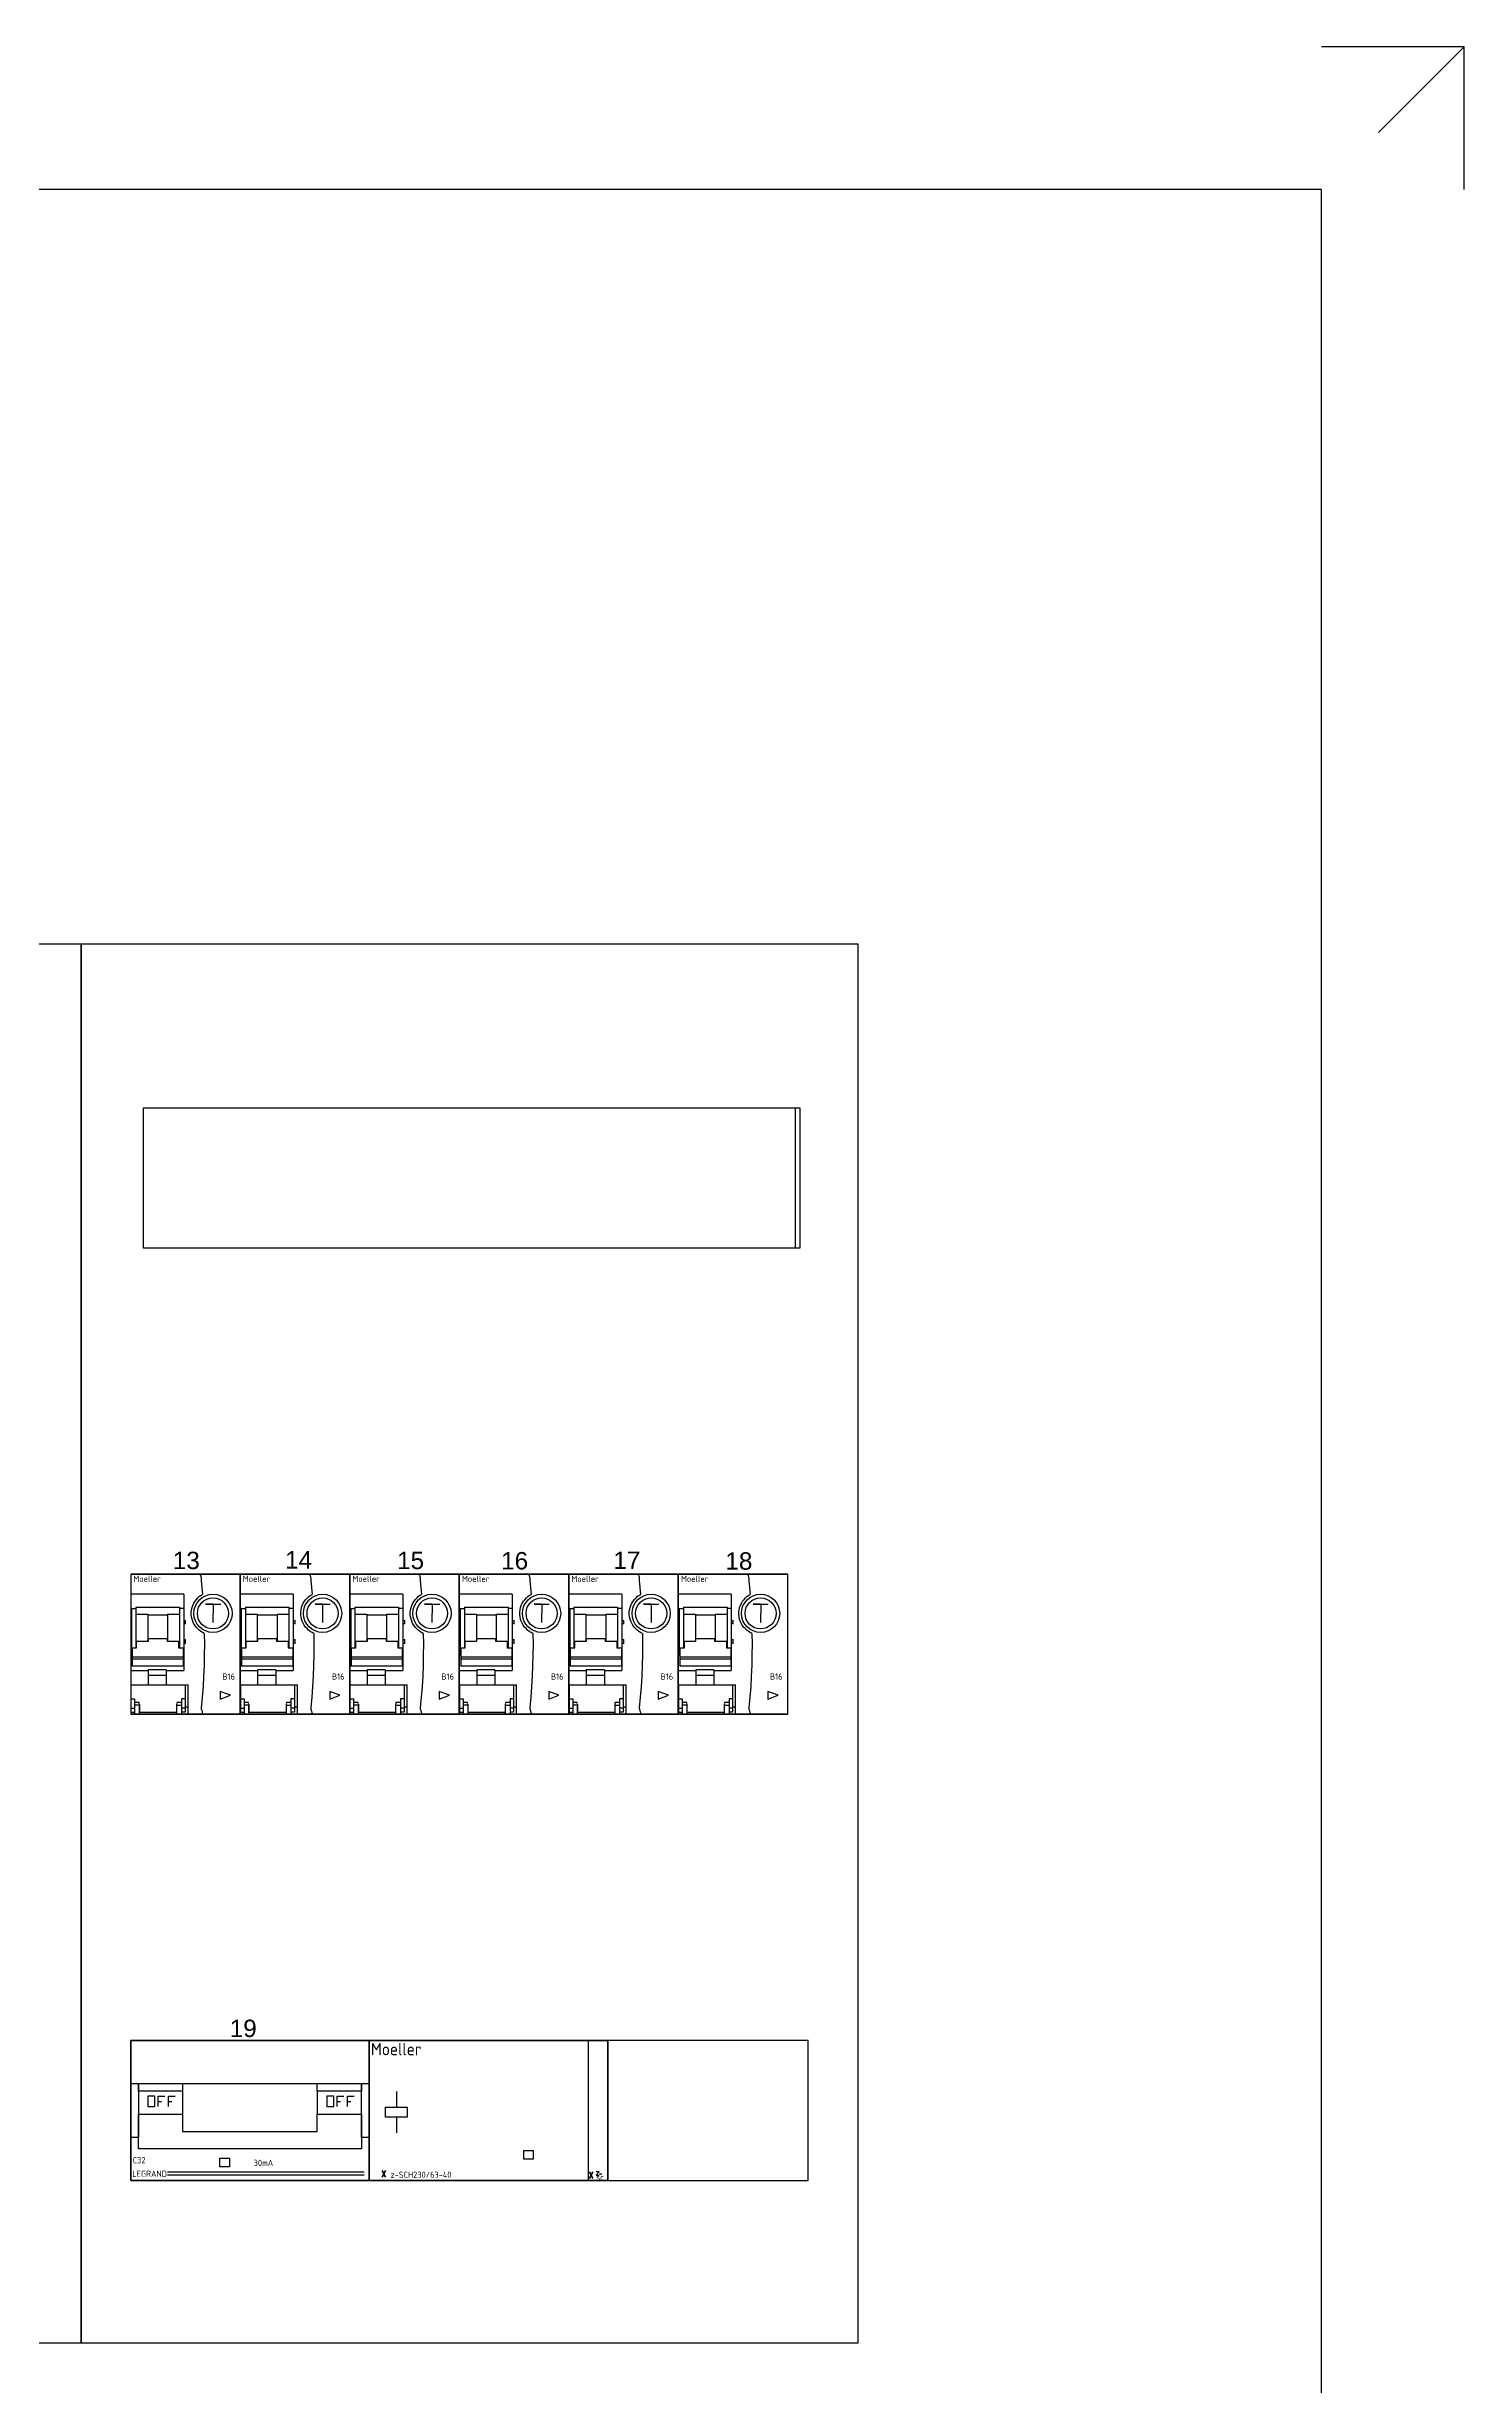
# Model space of a CAD drawing. Header units: millimetres. Extents: x 0 to 420, y 0 to 297.
# Drawn here: x 320.6 to 420, y 133.1 to 297 of the extents above; entities that cross this region are included whole.
import ezdxf
from ezdxf.enums import TextEntityAlignment as Align

# ---------------------------------------------------------------- set-up
doc = ezdxf.new("R2010")
doc.units = ezdxf.units.MM
for name, color, linetype in [('00kad018', 1, 'CONTINUOUS'), ('00kad070', 5, 'CONTINUOUS'), ('BL$2----_KADER', 7, 'CONTINUOUS'), ('KAST AANZICHT', 1, 'CONTINUOUS')]:
    doc.layers.add(name, color=color, linetype=linetype)
doc.styles.add('NOOTER', font='arial.ttf')
doc.styles.add('STABICAD-012', font='ISOCP.SHX', dxfattribs={"height": 1.2})

# ---------------------------------------------------------------- blocks, each defined once
blk = doc.blocks.new('a3-windesheim-hor')
at = {"layer": '00kad018', "color": 1}
for p, q in [((420, 297), (410, 297)), ((420, 297), (414, 291)), ((420, 287), (420, 297))]:
    blk.add_line(p, q, dxfattribs=at)
at = {"layer": '00kad070', "color": 5}
for p, q in [((410, 287), (20, 287)), ((410, 10), (410, 287))]:
    blk.add_line(p, q, dxfattribs=at)

msp = doc.modelspace()

# ---------------------------------------------------------------- linework, layer by layer
at = {"layer": 'KAST AANZICHT', "color": 1, "linetype": 'Continuous'}
for p, q in [((373.13, 222.63), (327.4, 222.63)), ((373.13, 212.83), (373.13, 222.63)), ((327.4, 212.83), (373.13, 212.83)), ((359.98, 147.49), (359.98, 157.29))]:
    msp.add_line(p, q, dxfattribs=at)
at = {"layer": 'KAST AANZICHT'}
for p, q in [((326.53, 189.96), (334.2, 189.96)), ((326.53, 189.96), (326.53, 180.16)), ((334.2, 189.96), (326.53, 189.96)), ((330.25, 188.56), (326.53, 188.56)), ((330.25, 188.56), (330.25, 183.21)), ((331.36, 189.96), (331.36, 189.96)), ((331.36, 189.96), (331.38, 189.95)), ((331.36, 188.42), (331.48, 188.5)), ((331.38, 189.95), (331.4, 189.93)), ((331.4, 189.93), (331.42, 189.9)), ((331.42, 189.9), (331.43, 189.86)), ((331.43, 189.86), (331.45, 189.81)), ((331.45, 189.81), (331.46, 189.74)), ((331.46, 189.74), (331.47, 189.68)), ((331.47, 189.68), (331.47, 189.6)), ((331.47, 189.6), (331.48, 189.55)), ((331.48, 189.55), (331.48, 189.53)), ((331.48, 189.53), (331.57, 188.55)), ((331.48, 188.5), (331.57, 188.55)), ((334.2, 180.16), (334.2, 189.96)), ((334.2, 189.96), (341.88, 189.96)), ((334.2, 189.96), (334.2, 180.16)), ((341.88, 189.96), (334.2, 189.96)), ((337.93, 188.56), (334.2, 188.56)), ((337.93, 188.56), (337.93, 183.21)), ((339.03, 189.96), (339.03, 189.96)), ((339.03, 189.96), (339.05, 189.95)), ((339.03, 188.42), (339.16, 188.5)), ((339.05, 189.95), (339.08, 189.93)), ((339.08, 189.93), (339.09, 189.9)), ((339.09, 189.9), (339.11, 189.86)), ((339.11, 189.86), (339.13, 189.81)), ((339.13, 189.81), (339.14, 189.74)), ((339.14, 189.74), (339.15, 189.68)), ((339.15, 189.68), (339.15, 189.6)), ((339.15, 189.6), (339.15, 189.55)), ((339.15, 189.55), (339.15, 189.53)), ((339.15, 189.53), (339.24, 188.55)), ((339.16, 188.5), (339.24, 188.55)), ((341.88, 180.16), (341.88, 189.96)), ((341.88, 189.96), (349.56, 189.96)), ((341.88, 189.96), (341.88, 180.16)), ((349.56, 189.96), (341.88, 189.96)), ((345.6, 188.56), (341.88, 188.56)), ((345.6, 188.56), (345.6, 183.21)), ((346.71, 189.96), (346.71, 189.96)), ((346.71, 189.96), (346.73, 189.95)), ((346.71, 188.42), (346.83, 188.5)), ((346.73, 189.95), (346.75, 189.93)), ((346.75, 189.93), (346.77, 189.9)), ((346.77, 189.9), (346.79, 189.86)), ((346.79, 189.86), (346.8, 189.81)), ((346.8, 189.81), (346.81, 189.74)), ((346.81, 189.74), (346.82, 189.68)), ((346.82, 189.68), (346.83, 189.6)), ((346.83, 189.6), (346.83, 189.55)), ((346.83, 189.55), (346.83, 189.53)), ((346.83, 189.53), (346.92, 188.55)), ((346.83, 188.5), (346.92, 188.55)), ((349.56, 180.16), (349.56, 189.96)), ((349.56, 189.96), (357.23, 189.96)), ((349.56, 189.96), (349.56, 180.16)), ((357.23, 189.96), (349.56, 189.96)), ((353.28, 188.56), (349.56, 188.56)), ((353.28, 188.56), (353.28, 183.21)), ((354.39, 189.96), (354.39, 189.96)), ((354.39, 189.96), (354.41, 189.95)), ((354.39, 188.42), (354.51, 188.5)), ((354.41, 189.95), (354.43, 189.93)), ((354.43, 189.93), (354.45, 189.9)), ((354.45, 189.9), (354.46, 189.86)), ((354.46, 189.86), (354.48, 189.81)), ((354.48, 189.81), (354.49, 189.74)), ((354.49, 189.74), (354.5, 189.68)), ((354.5, 189.68), (354.5, 189.6)), ((354.5, 189.6), (354.51, 189.55)), ((354.51, 189.55), (354.51, 189.53)), ((354.51, 189.53), (354.6, 188.55)), ((354.51, 188.5), (354.6, 188.55)), ((357.23, 180.16), (357.23, 189.96)), ((357.23, 189.96), (364.91, 189.96)), ((357.23, 189.96), (357.23, 180.16)), ((364.91, 189.96), (357.23, 189.96)), ((360.96, 188.56), (357.23, 188.56)), ((360.96, 188.56), (360.96, 183.21)), ((362.06, 189.96), (362.06, 189.96)), ((362.06, 189.96), (362.08, 189.95)), ((362.06, 188.42), (362.19, 188.5)), ((362.08, 189.95), (362.11, 189.93)), ((362.11, 189.93), (362.12, 189.9)), ((362.12, 189.9), (362.14, 189.86)), ((362.14, 189.86), (362.16, 189.81)), ((362.16, 189.81), (362.17, 189.74)), ((362.17, 189.74), (362.18, 189.68)), ((362.18, 189.68), (362.18, 189.6)), ((362.18, 189.6), (362.18, 189.55)), ((362.18, 189.55), (362.18, 189.53)), ((362.18, 189.53), (362.27, 188.55)), ((362.19, 188.5), (362.27, 188.55)), ((364.91, 180.16), (364.91, 189.96)), ((364.91, 189.96), (372.59, 189.96)), ((364.91, 189.96), (364.91, 180.16)), ((372.59, 189.96), (364.91, 189.96)), ((368.63, 188.56), (364.91, 188.56)), ((368.63, 188.56), (368.63, 183.21)), ((369.74, 189.96), (369.74, 189.96)), ((369.74, 189.96), (369.76, 189.95)), ((369.74, 188.42), (369.86, 188.5)), ((369.76, 189.95), (369.78, 189.93)), ((369.78, 189.93), (369.8, 189.9)), ((369.8, 189.9), (369.82, 189.86)), ((369.82, 189.86), (369.83, 189.81)), ((369.83, 189.81), (369.84, 189.74)), ((369.84, 189.74), (369.85, 189.68)), ((369.85, 189.68), (369.86, 189.6)), ((369.86, 189.6), (369.86, 189.55)), ((369.86, 189.55), (369.86, 189.53)), ((369.86, 189.53), (369.95, 188.55)), ((369.86, 188.5), (369.95, 188.55)), ((372.59, 180.16), (372.59, 189.96)), ((326.59, 187.57), (326.59, 184.29)), ((326.59, 187.57), (326.9, 187.57)), ((326.9, 187.65), (329.95, 187.65)), ((326.9, 187.65), (326.9, 184.8)), ((326.9, 187.17), (327.73, 187.17)), ((327.73, 187.17), (327.73, 185.28)), ((327.73, 187.12), (329.12, 187.12)), ((329.12, 187.17), (329.12, 185.28)), ((329.12, 187.17), (329.95, 187.17)), ((329.95, 187.65), (329.95, 184.8)), ((330.25, 187.57), (329.95, 187.57)), ((330.78, 187.3), (330.79, 187.46)), ((330.78, 187.14), (330.78, 187.3)), ((330.79, 186.97), (330.78, 187.14)), ((330.79, 187.46), (330.83, 187.63)), ((330.83, 186.82), (330.79, 186.97)), ((330.83, 187.63), (330.88, 187.78)), ((330.88, 186.67), (330.83, 186.82)), ((330.88, 187.78), (330.95, 187.93)), ((330.95, 187.93), (331.04, 188.07)), ((331.04, 188.07), (331.14, 188.2)), ((331.14, 188.2), (331.24, 188.32)), ((331.24, 188.32), (331.36, 188.42)), ((334.27, 187.57), (334.27, 184.29)), ((334.27, 187.57), (334.57, 187.57)), ((334.57, 187.65), (337.62, 187.65)), ((334.57, 187.65), (334.57, 184.8)), ((334.57, 187.17), (335.4, 187.17)), ((335.4, 187.17), (335.4, 185.28)), ((335.4, 187.12), (336.8, 187.12)), ((336.8, 187.17), (336.8, 185.28)), ((336.8, 187.17), (337.62, 187.17)), ((337.62, 187.65), (337.62, 184.8)), ((337.93, 187.57), (337.62, 187.57)), ((338.45, 187.3), (338.47, 187.46)), ((338.45, 187.14), (338.45, 187.3)), ((338.47, 186.97), (338.45, 187.14)), ((338.47, 187.46), (338.51, 187.63)), ((338.5, 186.82), (338.47, 186.97)), ((338.55, 186.67), (338.5, 186.82)), ((338.51, 187.63), (338.56, 187.78)), ((338.56, 187.78), (338.63, 187.93)), ((338.63, 187.93), (338.71, 188.07)), ((338.71, 188.07), (338.81, 188.2)), ((338.81, 188.2), (338.92, 188.32)), ((338.92, 188.32), (339.03, 188.42)), ((341.95, 187.57), (341.95, 184.29)), ((341.95, 187.57), (342.25, 187.57)), ((342.25, 187.65), (345.3, 187.65)), ((342.25, 187.65), (342.25, 184.8)), ((342.25, 187.17), (343.08, 187.17)), ((343.08, 187.17), (343.08, 185.28)), ((343.08, 187.12), (344.47, 187.12)), ((344.47, 187.17), (344.47, 185.28)), ((344.47, 187.17), (345.3, 187.17)), ((345.3, 187.65), (345.3, 184.8)), ((345.6, 187.57), (345.3, 187.57)), ((346.13, 187.3), (346.15, 187.46)), ((346.13, 187.14), (346.13, 187.3)), ((346.15, 186.97), (346.13, 187.14)), ((346.15, 187.46), (346.18, 187.63)), ((346.18, 186.82), (346.15, 186.97)), ((346.18, 187.63), (346.24, 187.78)), ((346.23, 186.67), (346.18, 186.82)), ((346.24, 187.78), (346.31, 187.93)), ((346.31, 187.93), (346.39, 188.07)), ((346.39, 188.07), (346.49, 188.2)), ((346.49, 188.2), (346.6, 188.32)), ((346.6, 188.32), (346.71, 188.42)), ((349.62, 187.57), (349.62, 184.29)), ((349.62, 187.57), (349.93, 187.57)), ((349.93, 187.65), (352.98, 187.65)), ((349.93, 187.65), (349.93, 184.8)), ((349.93, 187.17), (350.76, 187.17)), ((350.76, 187.17), (350.76, 185.28)), ((350.76, 187.12), (352.15, 187.12)), ((352.15, 187.17), (352.15, 185.28)), ((352.15, 187.17), (352.98, 187.17)), ((352.98, 187.65), (352.98, 184.8)), ((353.28, 187.57), (352.98, 187.57)), ((353.81, 187.3), (353.82, 187.46)), ((353.81, 187.14), (353.81, 187.3)), ((353.82, 186.97), (353.81, 187.14)), ((353.82, 187.46), (353.86, 187.63)), ((353.86, 186.82), (353.82, 186.97)), ((353.86, 187.63), (353.91, 187.78)), ((353.91, 186.67), (353.86, 186.82)), ((353.91, 187.78), (353.98, 187.93)), ((353.98, 187.93), (354.07, 188.07)), ((354.07, 188.07), (354.17, 188.2)), ((354.17, 188.2), (354.27, 188.32)), ((354.27, 188.32), (354.39, 188.42)), ((357.3, 187.57), (357.3, 184.29)), ((357.3, 187.57), (357.6, 187.57)), ((357.6, 187.65), (360.65, 187.65)), ((357.6, 187.65), (357.6, 184.8)), ((357.6, 187.17), (358.43, 187.17)), ((358.43, 187.17), (358.43, 185.28)), ((358.43, 187.12), (359.83, 187.12)), ((359.83, 187.17), (359.83, 185.28)), ((359.83, 187.17), (360.65, 187.17)), ((360.65, 187.65), (360.65, 184.8)), ((360.96, 187.57), (360.65, 187.57)), ((361.48, 187.3), (361.5, 187.46)), ((361.48, 187.14), (361.48, 187.3)), ((361.5, 186.97), (361.48, 187.14)), ((361.5, 187.46), (361.54, 187.63)), ((361.53, 186.82), (361.5, 186.97)), ((361.58, 186.67), (361.53, 186.82)), ((361.54, 187.63), (361.59, 187.78)), ((361.59, 187.78), (361.66, 187.93)), ((361.66, 187.93), (361.74, 188.07)), ((361.74, 188.07), (361.84, 188.2)), ((361.84, 188.2), (361.95, 188.32)), ((361.95, 188.32), (362.06, 188.42)), ((364.98, 187.57), (364.98, 184.29)), ((364.98, 187.57), (365.28, 187.57)), ((365.28, 187.65), (368.33, 187.65)), ((365.28, 187.65), (365.28, 184.8)), ((365.28, 187.17), (366.11, 187.17)), ((366.11, 187.17), (366.11, 185.28)), ((366.11, 187.12), (367.5, 187.12)), ((367.5, 187.17), (367.5, 185.28)), ((367.5, 187.17), (368.33, 187.17)), ((368.33, 187.65), (368.33, 184.8)), ((368.63, 187.57), (368.33, 187.57)), ((369.16, 187.3), (369.18, 187.46)), ((369.16, 187.14), (369.16, 187.3)), ((369.18, 186.97), (369.16, 187.14)), ((369.18, 187.46), (369.21, 187.63)), ((369.21, 186.82), (369.18, 186.97)), ((369.21, 187.63), (369.27, 187.78)), ((369.26, 186.67), (369.21, 186.82)), ((369.27, 187.78), (369.34, 187.93)), ((369.34, 187.93), (369.42, 188.07)), ((369.42, 188.07), (369.52, 188.2)), ((369.52, 188.2), (369.63, 188.32)), ((369.63, 188.32), (369.74, 188.42)), ((326.95, 185.28), (327.77, 185.28)), ((326.95, 184.8), (326.95, 185.28)), ((329.08, 185.43), (327.77, 185.43)), ((327.77, 185.28), (327.77, 185.43)), ((329.08, 185.43), (329.08, 185.28)), ((329.08, 185.28), (329.89, 185.28)), ((329.89, 185.28), (329.89, 184.8)), ((330.25, 186.73), (330.38, 186.73)), ((330.38, 186.48), (330.25, 186.48)), ((330.25, 185.4), (330.38, 185.39)), ((330.38, 186.48), (330.38, 186.73)), ((330.38, 185.12), (330.38, 185.39)), ((330.94, 186.53), (330.88, 186.67)), ((331.02, 186.39), (330.94, 186.53)), ((331.11, 186.26), (331.02, 186.39)), ((331.21, 186.15), (331.11, 186.26)), ((331.32, 186.05), (331.21, 186.15)), ((331.44, 185.96), (331.32, 186.05)), ((331.57, 185.88), (331.44, 185.96)), ((331.69, 185.82), (331.57, 185.88)), ((331.69, 185.82), (331.7, 185.06)), ((334.63, 185.28), (335.45, 185.28)), ((334.63, 184.8), (334.63, 185.28)), ((336.75, 185.43), (335.45, 185.43)), ((335.45, 185.28), (335.45, 185.43)), ((336.75, 185.43), (336.75, 185.28)), ((336.75, 185.28), (337.57, 185.28)), ((337.57, 185.28), (337.57, 184.8)), ((337.93, 186.73), (338.06, 186.73)), ((338.06, 186.48), (337.93, 186.48)), ((337.93, 185.4), (338.06, 185.39)), ((338.06, 186.48), (338.06, 186.73)), ((338.06, 185.12), (338.06, 185.39)), ((338.62, 186.53), (338.55, 186.67)), ((338.69, 186.39), (338.62, 186.53)), ((338.79, 186.26), (338.69, 186.39)), ((338.89, 186.15), (338.79, 186.26)), ((339, 186.05), (338.89, 186.15)), ((339.12, 185.96), (339, 186.05)), ((339.24, 185.88), (339.12, 185.96)), ((339.37, 185.82), (339.24, 185.88)), ((339.37, 185.82), (339.37, 185.06)), ((342.31, 185.28), (343.12, 185.28)), ((342.31, 184.8), (342.31, 185.28)), ((344.43, 185.43), (343.12, 185.43)), ((343.12, 185.28), (343.12, 185.43)), ((344.43, 185.43), (344.43, 185.28)), ((344.43, 185.28), (345.25, 185.28)), ((345.25, 185.28), (345.25, 184.8)), ((345.6, 186.73), (345.74, 186.73)), ((345.74, 186.48), (345.6, 186.48)), ((345.6, 185.4), (345.74, 185.39)), ((345.74, 186.48), (345.74, 186.73)), ((345.74, 185.12), (345.74, 185.39)), ((346.29, 186.53), (346.23, 186.67)), ((346.37, 186.39), (346.29, 186.53)), ((346.46, 186.26), (346.37, 186.39)), ((346.57, 186.15), (346.46, 186.26)), ((346.68, 186.05), (346.57, 186.15)), ((346.8, 185.96), (346.68, 186.05)), ((346.92, 185.88), (346.8, 185.96)), ((347.04, 185.82), (346.92, 185.88)), ((347.04, 185.82), (347.05, 185.06)), ((349.98, 185.28), (350.8, 185.28)), ((349.98, 184.8), (349.98, 185.28)), ((352.11, 185.43), (350.8, 185.43)), ((350.8, 185.28), (350.8, 185.43)), ((352.11, 185.43), (352.11, 185.28)), ((352.11, 185.28), (352.92, 185.28)), ((352.92, 185.28), (352.92, 184.8)), ((353.28, 186.73), (353.41, 186.73)), ((353.41, 186.48), (353.28, 186.48)), ((353.28, 185.4), (353.41, 185.39)), ((353.41, 186.48), (353.41, 186.73)), ((353.41, 185.12), (353.41, 185.39)), ((353.97, 186.53), (353.91, 186.67)), ((354.05, 186.39), (353.97, 186.53)), ((354.14, 186.26), (354.05, 186.39)), ((354.24, 186.15), (354.14, 186.26)), ((354.35, 186.05), (354.24, 186.15)), ((354.47, 185.96), (354.35, 186.05)), ((354.6, 185.88), (354.47, 185.96)), ((354.72, 185.82), (354.6, 185.88)), ((354.72, 185.82), (354.73, 185.06)), ((357.66, 185.28), (358.48, 185.28)), ((357.66, 184.8), (357.66, 185.28)), ((359.78, 185.43), (358.48, 185.43)), ((358.48, 185.28), (358.48, 185.43)), ((359.78, 185.43), (359.78, 185.28)), ((359.78, 185.28), (360.6, 185.28)), ((360.6, 185.28), (360.6, 184.8)), ((360.96, 186.73), (361.09, 186.73)), ((361.09, 186.48), (360.96, 186.48)), ((360.96, 185.4), (361.09, 185.39)), ((361.09, 186.48), (361.09, 186.73)), ((361.09, 185.12), (361.09, 185.39)), ((361.65, 186.53), (361.58, 186.67)), ((361.72, 186.39), (361.65, 186.53)), ((361.82, 186.26), (361.72, 186.39)), ((361.92, 186.15), (361.82, 186.26)), ((362.03, 186.05), (361.92, 186.15)), ((362.15, 185.96), (362.03, 186.05)), ((362.27, 185.88), (362.15, 185.96)), ((362.4, 185.82), (362.27, 185.88)), ((362.4, 185.82), (362.4, 185.06)), ((365.34, 185.28), (366.15, 185.28)), ((365.34, 184.8), (365.34, 185.28)), ((367.46, 185.43), (366.15, 185.43)), ((366.15, 185.28), (366.15, 185.43)), ((367.46, 185.43), (367.46, 185.28)), ((367.46, 185.28), (368.28, 185.28)), ((368.28, 185.28), (368.28, 184.8)), ((368.63, 186.73), (368.77, 186.73)), ((368.77, 186.48), (368.63, 186.48)), ((368.63, 185.4), (368.77, 185.39)), ((368.77, 186.48), (368.77, 186.73)), ((368.77, 185.12), (368.77, 185.39)), ((369.32, 186.53), (369.26, 186.67)), ((369.4, 186.39), (369.32, 186.53)), ((369.49, 186.26), (369.4, 186.39)), ((369.6, 186.15), (369.49, 186.26)), ((369.71, 186.05), (369.6, 186.15)), ((369.83, 185.96), (369.71, 186.05)), ((369.95, 185.88), (369.83, 185.96)), ((370.07, 185.82), (369.95, 185.88)), ((370.07, 185.82), (370.08, 185.06)), ((326.63, 184.29), (326.59, 184.29)), ((326.63, 184.8), (326.63, 183.51)), ((326.63, 184.8), (326.95, 184.8)), ((330.22, 184.16), (326.63, 184.16)), ((330.22, 184), (326.63, 184)), ((329.89, 184.8), (330.22, 184.8)), ((330.22, 184.8), (330.22, 183.51)), ((330.22, 184.29), (330.25, 184.29)), ((330.38, 185.12), (330.25, 185.12)), ((331.67, 183.57), (331.64, 182.83)), ((331.69, 184.32), (331.67, 183.57)), ((331.7, 185.06), (331.69, 184.32)), ((334.3, 184.29), (334.27, 184.29)), ((334.3, 184.8), (334.3, 183.51)), ((334.3, 184.8), (334.63, 184.8)), ((337.9, 184.16), (334.3, 184.16)), ((337.9, 184), (334.3, 184)), ((337.57, 184.8), (337.9, 184.8)), ((337.9, 184.8), (337.9, 183.51)), ((337.9, 184.29), (337.93, 184.29)), ((338.06, 185.12), (337.93, 185.12)), ((339.35, 183.57), (339.32, 182.83)), ((339.37, 184.32), (339.35, 183.57)), ((339.37, 185.06), (339.37, 184.32)), ((341.98, 184.29), (341.95, 184.29)), ((341.98, 184.8), (341.98, 183.51)), ((341.98, 184.8), (342.31, 184.8)), ((345.57, 184.16), (341.98, 184.16)), ((345.57, 184), (341.98, 184)), ((345.25, 184.8), (345.57, 184.8)), ((345.57, 184.8), (345.57, 183.51)), ((345.57, 184.29), (345.6, 184.29)), ((345.74, 185.12), (345.6, 185.12)), ((347.03, 183.57), (347, 182.83)), ((347.04, 184.32), (347.03, 183.57)), ((347.05, 185.06), (347.04, 184.32)), ((349.66, 184.29), (349.62, 184.29)), ((349.66, 184.8), (349.66, 183.51)), ((349.66, 184.8), (349.98, 184.8)), ((353.25, 184.16), (349.66, 184.16)), ((353.25, 184), (349.66, 184)), ((352.92, 184.8), (353.25, 184.8)), ((353.25, 184.8), (353.25, 183.51)), ((353.25, 184.29), (353.28, 184.29)), ((353.41, 185.12), (353.28, 185.12)), ((354.7, 183.57), (354.67, 182.83)), ((354.72, 184.32), (354.7, 183.57)), ((354.73, 185.06), (354.72, 184.32)), ((357.33, 184.29), (357.3, 184.29)), ((357.33, 184.8), (357.33, 183.51)), ((357.33, 184.8), (357.66, 184.8)), ((360.93, 184.16), (357.33, 184.16)), ((360.93, 184), (357.33, 184)), ((360.6, 184.8), (360.93, 184.8)), ((360.93, 184.8), (360.93, 183.51)), ((360.93, 184.29), (360.96, 184.29)), ((361.09, 185.12), (360.96, 185.12)), ((362.38, 183.57), (362.35, 182.83)), ((362.4, 184.32), (362.38, 183.57)), ((362.4, 185.06), (362.4, 184.32)), ((365.01, 184.29), (364.98, 184.29)), ((365.01, 184.8), (365.01, 183.51)), ((365.01, 184.8), (365.34, 184.8)), ((368.6, 184.16), (365.01, 184.16)), ((368.6, 184), (365.01, 184)), ((368.28, 184.8), (368.6, 184.8)), ((368.6, 184.8), (368.6, 183.51)), ((368.6, 184.29), (368.63, 184.29)), ((368.77, 185.12), (368.63, 185.12)), ((370.06, 183.57), (370.03, 182.83)), ((370.07, 184.32), (370.06, 183.57)), ((370.08, 185.06), (370.07, 184.32)), ((326.53, 183.21), (327.76, 183.21)), ((326.53, 182.22), (330.55, 182.22)), ((330.34, 182.2), (326.55, 182.2)), ((326.55, 182.2), (326.55, 180.29)), ((330.22, 183.52), (326.63, 183.52)), ((330.22, 183.51), (326.63, 183.51)), ((327.76, 183.27), (327.76, 182.22)), ((329.02, 183.27), (327.76, 183.27)), ((329.02, 182.86), (327.76, 182.86)), ((329.02, 183.27), (329.02, 182.22)), ((329.02, 183.21), (330.25, 183.21)), ((330.34, 182.2), (330.34, 180.29)), ((330.55, 180.16), (330.55, 182.22)), ((331.6, 182.08), (331.55, 181.34)), ((331.64, 182.83), (331.6, 182.08)), ((334.2, 183.21), (335.43, 183.21)), ((334.2, 182.22), (338.22, 182.22)), ((338.02, 182.2), (334.23, 182.2)), ((334.23, 182.2), (334.23, 180.29)), ((337.9, 183.52), (334.3, 183.52)), ((337.9, 183.51), (334.3, 183.51)), ((335.43, 183.27), (335.43, 182.22)), ((336.7, 183.27), (335.43, 183.27)), ((336.7, 182.86), (335.43, 182.86)), ((336.7, 183.27), (336.7, 182.22)), ((336.7, 183.21), (337.93, 183.21)), ((338.02, 182.2), (338.02, 180.29)), ((338.22, 180.16), (338.22, 182.22)), ((339.28, 182.08), (339.22, 181.34)), ((339.32, 182.83), (339.28, 182.08)), ((341.88, 183.21), (343.11, 183.21)), ((341.88, 182.22), (345.9, 182.22)), ((345.69, 182.2), (341.9, 182.2)), ((341.9, 182.2), (341.9, 180.29)), ((345.57, 183.52), (341.98, 183.52)), ((345.57, 183.51), (341.98, 183.51)), ((343.11, 183.27), (343.11, 182.22)), ((344.37, 183.27), (343.11, 183.27)), ((344.37, 182.86), (343.11, 182.86)), ((344.37, 183.27), (344.37, 182.22)), ((344.37, 183.21), (345.6, 183.21)), ((345.69, 182.2), (345.69, 180.29)), ((345.9, 180.16), (345.9, 182.22)), ((346.96, 182.08), (346.9, 181.34)), ((347, 182.83), (346.96, 182.08)), ((349.56, 183.21), (350.79, 183.21)), ((349.56, 182.22), (353.58, 182.22)), ((353.37, 182.2), (349.58, 182.2)), ((349.58, 182.2), (349.58, 180.29)), ((353.25, 183.52), (349.66, 183.52)), ((353.25, 183.51), (349.66, 183.51)), ((350.79, 183.27), (350.79, 182.22)), ((352.05, 183.27), (350.79, 183.27)), ((352.05, 182.86), (350.79, 182.86)), ((352.05, 183.27), (352.05, 182.22)), ((352.05, 183.21), (353.28, 183.21)), ((353.37, 182.2), (353.37, 180.29)), ((353.58, 180.16), (353.58, 182.22)), ((354.63, 182.08), (354.58, 181.34)), ((354.67, 182.83), (354.63, 182.08)), ((357.23, 183.21), (358.46, 183.21)), ((357.23, 182.22), (361.25, 182.22)), ((361.05, 182.2), (357.26, 182.2)), ((357.26, 182.2), (357.26, 180.29)), ((360.93, 183.52), (357.33, 183.52)), ((360.93, 183.51), (357.33, 183.51)), ((358.46, 183.27), (358.46, 182.22)), ((359.73, 183.27), (358.46, 183.27)), ((359.73, 182.86), (358.46, 182.86)), ((359.73, 183.27), (359.73, 182.22)), ((359.73, 183.21), (360.96, 183.21)), ((361.05, 182.2), (361.05, 180.29)), ((361.25, 180.16), (361.25, 182.22)), ((362.31, 182.08), (362.25, 181.34)), ((362.35, 182.83), (362.31, 182.08)), ((364.91, 183.21), (366.14, 183.21)), ((364.91, 182.22), (368.93, 182.22)), ((368.72, 182.2), (364.93, 182.2)), ((364.93, 182.2), (364.93, 180.29)), ((368.6, 183.52), (365.01, 183.52)), ((368.6, 183.51), (365.01, 183.51)), ((366.14, 183.27), (366.14, 182.22)), ((367.4, 183.27), (366.14, 183.27)), ((367.4, 182.86), (366.14, 182.86)), ((367.4, 183.27), (367.4, 182.22)), ((367.4, 183.21), (368.63, 183.21)), ((368.72, 182.2), (368.72, 180.29)), ((368.93, 180.16), (368.93, 182.22)), ((369.99, 182.08), (369.93, 181.34)), ((370.03, 182.83), (369.99, 182.08)), ((326.53, 180.66), (326.55, 180.66)), ((326.55, 181.23), (326.8, 181.23)), ((326.55, 180.57), (326.8, 180.57)), ((326.55, 180.29), (326.8, 180.29)), ((326.8, 181.23), (326.8, 180.16)), ((326.8, 181), (327.1, 181)), ((327.13, 180.79), (326.8, 180.79)), ((327.13, 180.79), (327.13, 180.16)), ((327.13, 180.66), (327.14, 180.66)), ((327.14, 180.86), (327.14, 180.29)), ((327.14, 180.29), (329.75, 180.29)), ((329.75, 180.86), (329.75, 180.16)), ((329.75, 180.79), (330.09, 180.79)), ((329.79, 181), (330.09, 181)), ((330.34, 181.23), (330.09, 181.23)), ((330.09, 181.23), (330.09, 180.16)), ((330.34, 180.57), (330.09, 180.57)), ((330.34, 180.29), (330.09, 180.29)), ((330.34, 180.66), (330.55, 180.66)), ((331.55, 181.34), (331.48, 180.6)), ((331.48, 180.6), (331.48, 180.56)), ((331.48, 180.56), (331.48, 180.52)), ((331.48, 180.52), (331.5, 180.47)), ((331.5, 180.47), (331.52, 180.42)), ((331.52, 180.42), (331.53, 180.37)), ((331.53, 180.37), (331.54, 180.32)), ((331.54, 180.32), (331.55, 180.27)), ((331.55, 180.27), (331.55, 180.23)), ((332.8, 181.75), (332.8, 181.21)), ((333.52, 181.48), (332.8, 181.75)), ((332.8, 181.21), (333.52, 181.48)), ((334.2, 180.66), (334.23, 180.66)), ((334.23, 181.23), (334.48, 181.23)), ((334.23, 180.57), (334.48, 180.57)), ((334.23, 180.29), (334.48, 180.29)), ((334.48, 181.23), (334.48, 180.16)), ((334.48, 181), (334.78, 181)), ((334.8, 180.79), (334.48, 180.79)), ((334.8, 180.79), (334.8, 180.16)), ((334.8, 180.66), (334.81, 180.66)), ((334.81, 180.86), (334.81, 180.29)), ((334.81, 180.29), (337.43, 180.29)), ((337.43, 180.86), (337.43, 180.16)), ((337.43, 180.79), (337.76, 180.79)), ((337.47, 181), (337.76, 181)), ((338.02, 181.23), (337.76, 181.23)), ((337.76, 181.23), (337.76, 180.16)), ((338.02, 180.57), (337.76, 180.57)), ((338.02, 180.29), (337.76, 180.29)), ((338.02, 180.66), (338.22, 180.66)), ((339.22, 181.34), (339.15, 180.6)), ((339.15, 180.6), (339.15, 180.56)), ((339.15, 180.56), (339.16, 180.52)), ((339.16, 180.52), (339.17, 180.47)), ((339.17, 180.47), (339.19, 180.42)), ((339.19, 180.42), (339.21, 180.37)), ((339.21, 180.37), (339.22, 180.32)), ((339.22, 180.32), (339.23, 180.27)), ((339.23, 180.27), (339.23, 180.23)), ((340.48, 181.75), (340.48, 181.21)), ((341.2, 181.48), (340.48, 181.75)), ((340.48, 181.21), (341.2, 181.48)), ((341.88, 180.66), (341.9, 180.66)), ((341.9, 181.23), (342.15, 181.23)), ((341.9, 180.57), (342.15, 180.57)), ((341.9, 180.29), (342.15, 180.29)), ((342.15, 181.23), (342.15, 180.16)), ((342.15, 181), (342.45, 181)), ((342.48, 180.79), (342.15, 180.79)), ((342.48, 180.79), (342.48, 180.16)), ((342.48, 180.66), (342.49, 180.66)), ((342.49, 180.86), (342.49, 180.29)), ((342.49, 180.29), (345.1, 180.29)), ((345.1, 180.86), (345.1, 180.16)), ((345.1, 180.79), (345.44, 180.79)), ((345.14, 181), (345.44, 181)), ((345.69, 181.23), (345.44, 181.23)), ((345.44, 181.23), (345.44, 180.16)), ((345.69, 180.57), (345.44, 180.57)), ((345.69, 180.29), (345.44, 180.29)), ((345.69, 180.66), (345.9, 180.66)), ((346.9, 181.34), (346.83, 180.6)), ((346.83, 180.6), (346.83, 180.56)), ((346.83, 180.56), (346.83, 180.52)), ((346.83, 180.52), (346.85, 180.47)), ((346.85, 180.47), (346.87, 180.42)), ((346.87, 180.42), (346.88, 180.37)), ((346.88, 180.37), (346.9, 180.32)), ((346.9, 180.32), (346.9, 180.27)), ((346.9, 180.27), (346.91, 180.23)), ((348.15, 181.75), (348.15, 181.21)), ((348.88, 181.48), (348.15, 181.75)), ((348.15, 181.21), (348.88, 181.48)), ((349.56, 180.66), (349.58, 180.66)), ((349.58, 181.23), (349.83, 181.23)), ((349.58, 180.57), (349.83, 180.57)), ((349.58, 180.29), (349.83, 180.29)), ((349.83, 181.23), (349.83, 180.16)), ((349.83, 181), (350.13, 181)), ((350.16, 180.79), (349.83, 180.79)), ((350.16, 180.79), (350.16, 180.16)), ((350.16, 180.66), (350.17, 180.66)), ((350.17, 180.86), (350.17, 180.29)), ((350.17, 180.29), (352.78, 180.29)), ((352.78, 180.86), (352.78, 180.16)), ((352.78, 180.79), (353.12, 180.79)), ((352.82, 181), (353.12, 181)), ((353.37, 181.23), (353.12, 181.23)), ((353.12, 181.23), (353.12, 180.16)), ((353.37, 180.57), (353.12, 180.57)), ((353.37, 180.29), (353.12, 180.29)), ((353.37, 180.66), (353.58, 180.66)), ((354.58, 181.34), (354.51, 180.6)), ((354.51, 180.6), (354.51, 180.56)), ((354.51, 180.56), (354.51, 180.52)), ((354.51, 180.52), (354.53, 180.47)), ((354.53, 180.47), (354.55, 180.42)), ((354.55, 180.42), (354.56, 180.37)), ((354.56, 180.37), (354.57, 180.32)), ((354.57, 180.32), (354.58, 180.27)), ((354.58, 180.27), (354.58, 180.23)), ((355.83, 181.75), (355.83, 181.21)), ((356.55, 181.48), (355.83, 181.75)), ((355.83, 181.21), (356.55, 181.48)), ((357.23, 180.66), (357.26, 180.66)), ((357.26, 181.23), (357.51, 181.23)), ((357.26, 180.57), (357.51, 180.57)), ((357.26, 180.29), (357.51, 180.29)), ((357.51, 181.23), (357.51, 180.16)), ((357.51, 181), (357.81, 181)), ((357.83, 180.79), (357.51, 180.79)), ((357.83, 180.79), (357.83, 180.16)), ((357.83, 180.66), (357.84, 180.66)), ((357.84, 180.86), (357.84, 180.29)), ((357.84, 180.29), (360.46, 180.29)), ((360.46, 180.86), (360.46, 180.16)), ((360.46, 180.79), (360.79, 180.79)), ((360.5, 181), (360.79, 181)), ((361.05, 181.23), (360.79, 181.23)), ((360.79, 181.23), (360.79, 180.16)), ((361.05, 180.57), (360.79, 180.57)), ((361.05, 180.29), (360.79, 180.29)), ((361.05, 180.66), (361.25, 180.66)), ((362.25, 181.34), (362.18, 180.6)), ((362.18, 180.6), (362.18, 180.56)), ((362.18, 180.56), (362.19, 180.52)), ((362.19, 180.52), (362.2, 180.47)), ((362.2, 180.47), (362.22, 180.42)), ((362.22, 180.42), (362.24, 180.37)), ((362.24, 180.37), (362.25, 180.32)), ((362.25, 180.32), (362.26, 180.27)), ((362.26, 180.27), (362.26, 180.23)), ((363.51, 181.75), (363.51, 181.21)), ((364.23, 181.48), (363.51, 181.75)), ((363.51, 181.21), (364.23, 181.48)), ((364.91, 180.66), (364.93, 180.66)), ((364.93, 181.23), (365.18, 181.23)), ((364.93, 180.57), (365.18, 180.57)), ((364.93, 180.29), (365.18, 180.29)), ((365.18, 181.23), (365.18, 180.16)), ((365.18, 181), (365.48, 181)), ((365.51, 180.79), (365.18, 180.79)), ((365.51, 180.79), (365.51, 180.16)), ((365.51, 180.66), (365.52, 180.66)), ((365.52, 180.86), (365.52, 180.29)), ((365.52, 180.29), (368.13, 180.29)), ((368.13, 180.86), (368.13, 180.16)), ((368.13, 180.79), (368.47, 180.79)), ((368.17, 181), (368.47, 181)), ((368.72, 181.23), (368.47, 181.23)), ((368.47, 181.23), (368.47, 180.16)), ((368.72, 180.57), (368.47, 180.57)), ((368.72, 180.29), (368.47, 180.29)), ((368.72, 180.66), (368.93, 180.66)), ((369.93, 181.34), (369.86, 180.6)), ((369.86, 180.6), (369.86, 180.56)), ((369.86, 180.56), (369.86, 180.52)), ((369.86, 180.52), (369.88, 180.47)), ((369.88, 180.47), (369.9, 180.42)), ((369.9, 180.42), (369.91, 180.37)), ((369.91, 180.37), (369.93, 180.32)), ((369.93, 180.32), (369.93, 180.27)), ((369.93, 180.27), (369.94, 180.23)), ((371.18, 181.75), (371.18, 181.21)), ((371.91, 181.48), (371.18, 181.75)), ((371.18, 181.21), (371.91, 181.48)), ((334.2, 180.16), (326.53, 180.16)), ((326.53, 180.16), (334.2, 180.16)), ((331.55, 180.17), (331.54, 180.16)), ((331.54, 180.16), (331.54, 180.16)), ((331.54, 180.16), (331.54, 180.16)), ((331.55, 180.23), (331.55, 180.2)), ((331.55, 180.2), (331.55, 180.17)), ((341.88, 180.16), (334.2, 180.16)), ((334.2, 180.16), (341.88, 180.16)), ((339.23, 180.2), (339.22, 180.17)), ((339.22, 180.17), (339.22, 180.16)), ((339.22, 180.16), (339.22, 180.16)), ((339.22, 180.16), (339.22, 180.16)), ((339.23, 180.23), (339.23, 180.2)), ((349.56, 180.16), (341.88, 180.16)), ((341.88, 180.16), (349.56, 180.16)), ((346.9, 180.16), (346.89, 180.16)), ((346.89, 180.16), (346.89, 180.16)), ((346.91, 180.2), (346.9, 180.17)), ((346.9, 180.17), (346.9, 180.16)), ((346.91, 180.23), (346.91, 180.2)), ((357.23, 180.16), (349.56, 180.16)), ((349.56, 180.16), (357.23, 180.16)), ((354.58, 180.17), (354.57, 180.16)), ((354.57, 180.16), (354.57, 180.16)), ((354.57, 180.16), (354.57, 180.16)), ((354.58, 180.23), (354.58, 180.2)), ((354.58, 180.2), (354.58, 180.17)), ((364.91, 180.16), (357.23, 180.16)), ((357.23, 180.16), (364.91, 180.16)), ((362.26, 180.2), (362.25, 180.17)), ((362.25, 180.17), (362.25, 180.16)), ((362.25, 180.16), (362.25, 180.16)), ((362.25, 180.16), (362.25, 180.16)), ((362.26, 180.23), (362.26, 180.2)), ((372.59, 180.16), (364.91, 180.16)), ((364.91, 180.16), (372.59, 180.16)), ((369.93, 180.16), (369.92, 180.16)), ((369.92, 180.16), (369.92, 180.16)), ((369.94, 180.2), (369.93, 180.17)), ((369.93, 180.17), (369.93, 180.16)), ((369.94, 180.23), (369.94, 180.2)), ((358.59, 157.29), (358.59, 147.49)), ((359.98, 157.29), (359.22, 157.29)), ((359.98, 147.49), (359.98, 157.29)), ((326.53, 154.28), (343.25, 154.28)), ((330.17, 153.74), (330.17, 152.12)), ((339.61, 153.74), (339.61, 152.12)), ((345.16, 153.71), (345.16, 152.61)), ((330.17, 150.91), (339.61, 150.91)), ((345.16, 151.91), (345.16, 150.82)), ((339.61, 149.69), (330.17, 149.69)), ((342.9, 148.06), (329.12, 148.06)), ((342.9, 147.85), (329.12, 147.85)), ((359.37, 148.08), (359.16, 147.85)), ((359.37, 148.08), (359.16, 148.08)), ((359.16, 147.85), (359.37, 147.85)), ((359.22, 147.49), (359.98, 147.49)), ((359.4, 147.95), (359.56, 147.95))]:
    msp.add_line(p, q, dxfattribs=at)
at = {"layer": 'KAST AANZICHT', "lineweight": 30}
for p, q in [((332.3, 187.87), (331.77, 187.87)), ((331.77, 187.87), (332.84, 187.87)), ((332.31, 187.87), (332.3, 186.58)), ((339.98, 187.87), (339.45, 187.87)), ((339.45, 187.87), (340.51, 187.87)), ((339.98, 187.87), (339.98, 186.58)), ((347.65, 187.87), (347.13, 187.87)), ((347.13, 187.87), (348.19, 187.87)), ((347.66, 187.87), (347.65, 186.58)), ((355.33, 187.87), (354.8, 187.87)), ((354.8, 187.87), (355.87, 187.87)), ((355.34, 187.87), (355.33, 186.58)), ((363.01, 187.87), (362.48, 187.87)), ((362.48, 187.87), (363.54, 187.87)), ((363.01, 187.87), (363.01, 186.58)), ((370.68, 187.87), (370.16, 187.87)), ((370.16, 187.87), (371.22, 187.87)), ((370.69, 187.87), (370.68, 186.58))]:
    msp.add_line(p, q, dxfattribs=at)
at = {"layer": 'KAST AANZICHT', "linetype": 'Continuous'}
for p, q in [((326.53, 157.29), (326.53, 147.49)), ((326.53, 147.49), (326.53, 157.29)), ((343.25, 157.29), (343.25, 147.49)), ((343.25, 147.49), (343.25, 157.29))]:
    msp.add_line(p, q, dxfattribs=at)
at = {"layer": 'KAST AANZICHT', "lineweight": 100}
for p, q in [((344.39, 148.18), (344.16, 147.72)), ((344.16, 148.18), (344.39, 147.72)), ((358.93, 148.08), (358.7, 147.62)), ((358.7, 148.08), (358.93, 147.62))]:
    msp.add_line(p, q, dxfattribs=at)
at = {"layer": 'KAST AANZICHT', "color": 1, "linetype": 'Continuous'}
for points in [[(268.62, 136.1), (323.06, 136.1), (323.06, 234.11), (268.62, 234.11)], [(323.06, 136.1), (377.51, 136.1), (377.51, 234.11), (323.06, 234.11)], [(327.4, 212.83), (373.46, 212.83), (373.46, 222.63), (327.4, 222.63)], [(326.53, 180.16), (372.59, 180.16), (372.59, 189.96), (326.53, 189.96)], [(326.53, 180.16), (372.59, 180.16), (372.59, 189.96), (326.53, 189.96)], [(326.53, 147.49), (374.01, 147.49), (374.01, 157.29), (326.53, 157.29)]]:
    msp.add_lwpolyline(points, close=True, dxfattribs=at)
at = {"layer": 'KAST AANZICHT'}
for points in [[(326.53, 147.49), (326.53, 157.29), (343.25, 157.29), (343.25, 147.49)], [(343.25, 147.49), (343.25, 157.29), (359.98, 157.29), (359.98, 147.49)], [(326.53, 150.5), (326.53, 154.28), (327.07, 154.28), (327.07, 150.5)], [(327.07, 153.74), (327.07, 154.28), (330.17, 154.28), (330.17, 153.74)], [(339.61, 153.74), (339.61, 154.28), (342.71, 154.28), (342.71, 153.74)], [(342.71, 150.5), (342.71, 154.28), (343.25, 154.28), (343.25, 150.5)], [(344.4, 152.61), (345.92, 152.61), (345.92, 151.91), (344.4, 151.91)], [(354.08, 149.58), (354.74, 149.58), (354.74, 148.98), (354.08, 148.98)], [(332.78, 149.04), (333.45, 149.04), (333.45, 148.44), (332.78, 148.44)]]:
    msp.add_lwpolyline(points, close=True, dxfattribs=at)
for points in [[(327.74, 152.66), (328.22, 152.66), (328.22, 153.38), (327.74, 153.38), (327.74, 152.66), (327.74, 152.66)], [(328.46, 152.66), (328.46, 153.38), (328.93, 153.38), (328.93, 153.38)], [(328.46, 153.02), (328.7, 153.02), (328.7, 153.02)], [(329.17, 152.66), (329.17, 153.38), (329.65, 153.38), (329.65, 153.38)], [(329.17, 153.02), (329.41, 153.02), (329.41, 153.02)], [(340.29, 152.66), (340.76, 152.66), (340.76, 153.38), (340.29, 153.38), (340.29, 152.66), (340.29, 152.66)], [(341, 152.66), (341, 153.38), (341.48, 153.38), (341.48, 153.38)], [(341, 153.02), (341.24, 153.02), (341.24, 153.02)], [(341.72, 152.66), (341.72, 153.38), (342.19, 153.38), (342.19, 153.38)], [(341.72, 153.02), (341.96, 153.02), (341.96, 153.02)], [(330.17, 149.69), (327.07, 149.69), (327.07, 152.12), (330.17, 152.12), (330.17, 150.91)], [(339.61, 150.91), (339.61, 152.12), (342.71, 152.12), (342.71, 149.69), (339.61, 149.69)]]:
    msp.add_lwpolyline(points, dxfattribs=at)
for centre, radius in [((332.3, 187.22), 1.34), ((339.98, 187.22), 1.34), ((347.65, 187.22), 1.34), ((355.33, 187.22), 1.34), ((363.01, 187.22), 1.34), ((370.68, 187.22), 1.34), ((332.3, 187.22), 1.09), ((339.98, 187.22), 1.09), ((347.65, 187.22), 1.09), ((355.33, 187.22), 1.09), ((363.01, 187.22), 1.09), ((370.68, 187.22), 1.09)]:
    msp.add_circle(centre, radius, dxfattribs=at)
for centre, start, end in [((325.02, 180.34), 14.0699, 17.7582), ((331.86, 180.34), 162.2418, 165.9301), ((332.7, 180.34), 14.0699, 17.7582), ((339.54, 180.34), 162.2418, 165.9301), ((340.38, 180.34), 14.0699, 17.7582), ((347.22, 180.34), 162.2418, 165.9301), ((348.05, 180.34), 14.0699, 17.7582), ((354.89, 180.34), 162.2418, 165.9301), ((355.73, 180.34), 14.0699, 17.7582), ((362.57, 180.34), 162.2418, 165.9301), ((363.41, 180.34), 14.0699, 17.7582), ((370.25, 180.34), 162.2418, 165.9301)]:
    msp.add_arc(centre, 2.18, start, end, dxfattribs=at)

# ---------------------------------------------------------------- block references
at = {"layer": 'BL$2----_KADER'}
msp.add_blockref('a3-windesheim-hor', (0, 0), dxfattribs=at)

# ---------------------------------------------------------------- texts
at = {"layer": 'KAST AANZICHT', "style": 'NOOTER'}
for s, p in [('13', (330.43, 190.93)), ('14', (338.3, 190.97)), ('15', (346.15, 190.92)), ('16', (353.44, 190.91)), ('17', (361.31, 190.94)), ('18', (369.16, 190.89)), ('19', (334.42, 158.14))]:
    msp.add_text(s, height=1.219, dxfattribs=at).set_placement(p, align=Align.MIDDLE)
at = {"layer": 'KAST AANZICHT', "attachment_point": 1, "style": 'STABICAD-012'}
for s, insert, char_height in [('Moeller', (326.72, 189.86), 0.436), ('Moeller', (334.39, 189.86), 0.436), ('Moeller', (342.07, 189.86), 0.436), ('Moeller', (349.75, 189.86), 0.436), ('Moeller', (357.42, 189.86), 0.436), ('Moeller', (365.1, 189.86), 0.436), ('B16', (332.96, 183.01), 0.436), ('B16', (340.64, 183.01), 0.436), ('B16', (348.31, 183.01), 0.436), ('B16', (355.99, 183.01), 0.436), ('B16', (363.67, 183.01), 0.436), ('B16', (371.34, 183.01), 0.436), ('Moeller', (343.37, 157.12), 0.871), ('LEGRAND', (326.64, 148.17), 0.436), ('C32', (326.68, 149.12), 0.436), ('30mA', (335.15, 148.93), 0.436), ('z-SCH230/63-40', (344.75, 148.1), 0.4356), ('sc', (359.15, 147.93), 0.436)]:
    msp.add_mtext_dynamic_manual_height_columns(s, width=2.7575, gutter_width=13.61, heights=[0], dxfattribs=dict(at, insert=insert, char_height=char_height))

doc.saveas('drawing.dxf')
